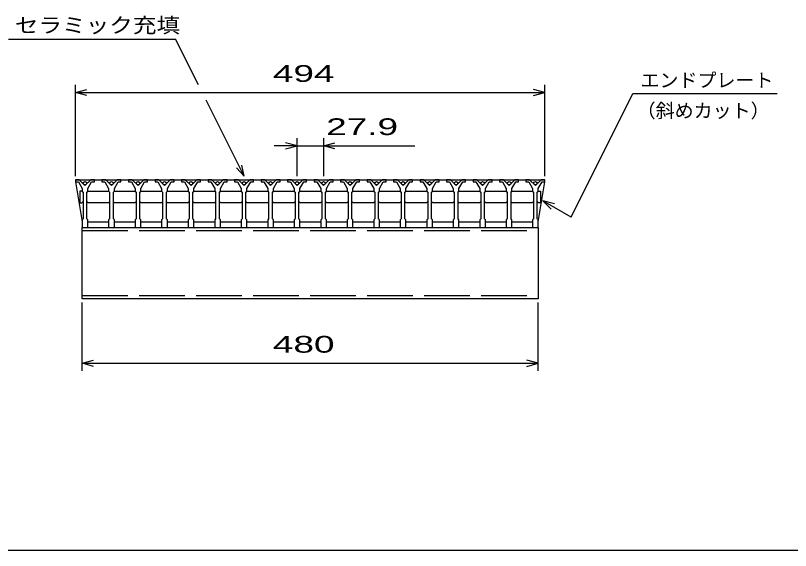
# Model space of a CAD drawing. Units: millimetres, scale not verified. Extents: x -1456 to 1385, y -1026 to 843.
# Drawn here: x -1047 to -231, y -917 to -354 of the extents above; entities that cross this region are included whole.
import ezdxf
from ezdxf.enums import TextEntityAlignment as Align

# ---------------------------------------------------------------- set-up
doc = ezdxf.new("R2010")
doc.units = ezdxf.units.MM
doc.header["$LTSCALE"] = 8
doc.linetypes.add('DASHED', pattern=[7.5, 6, -1.5])
for name, color, linetype, lineweight in [('0_2', 150, 'Continuous', 25), ('16', 3, 'Continuous', 25), ('22', 2, 'Continuous', 25)]:
    doc.layers.add(name, color=color, linetype=linetype, lineweight=lineweight)
doc.styles.add('ベクトル', font='')
doc.styles.get('ベクトル').set_extended_font_data('ベクトル')

msp = doc.modelspace()

# ---------------------------------------------------------------- linework, layer by layer
at = {"layer": '0_2'}
msp.add_line((1384.8, -917.2), (-1383.2, -917.2), dxfattribs=at)
at = {"layer": '16'}
for p, q in [((-983.8, -527.2), (-983.8, -529.2)), ((-979.8, -527.2), (-983.8, -527.2)), ((-983.8, -527.2), (-489.8, -527.2)), ((-983.8, -527.2), (-983.8, -529.2)), ((-983.8, -529.2), (-980.8, -529.2)), ((-983.8, -529.2), (-976.8, -571.2)), ((-980.8, -529.2), (-976.8, -536.2)), ((-973.8, -533.2), (-979.8, -527.2)), ((-967.8, -527.2), (-973.8, -533.2)), ((-970.8, -536.2), (-966.8, -529.2)), ((-963.8, -527.2), (-967.8, -527.2)), ((-966.8, -529.2), (-963.8, -529.2)), ((-963.8, -529.2), (-963.8, -527.2)), ((-955.9, -527.2), (-955.9, -529.2)), ((-951.9, -527.2), (-955.9, -527.2)), ((-955.9, -529.2), (-952.9, -529.2)), ((-952.9, -529.2), (-948.9, -536.2)), ((-945.9, -533.2), (-951.9, -527.2)), ((-939.9, -527.2), (-945.9, -533.2)), ((-942.9, -536.2), (-938.9, -529.2)), ((-935.9, -527.2), (-939.9, -527.2)), ((-938.9, -529.2), (-935.9, -529.2)), ((-935.9, -529.2), (-935.9, -527.2)), ((-928, -527.2), (-928, -529.2)), ((-924, -527.2), (-928, -527.2)), ((-928, -529.2), (-925, -529.2)), ((-925, -529.2), (-921, -536.2)), ((-918, -533.2), (-924, -527.2)), ((-912, -527.2), (-918, -533.2)), ((-915, -536.2), (-911, -529.2)), ((-908, -527.2), (-912, -527.2)), ((-911, -529.2), (-908, -529.2)), ((-908, -529.2), (-908, -527.2)), ((-900.1, -527.2), (-900.1, -529.2)), ((-896.1, -527.2), (-900.1, -527.2)), ((-900.1, -529.2), (-897.1, -529.2)), ((-897.1, -529.2), (-893.1, -536.2)), ((-890.1, -533.2), (-896.1, -527.2)), ((-884.1, -527.2), (-890.1, -533.2)), ((-887.1, -536.2), (-883.1, -529.2)), ((-880.1, -527.2), (-884.1, -527.2)), ((-883.1, -529.2), (-880.1, -529.2)), ((-880.1, -529.2), (-880.1, -527.2)), ((-872.2, -527.2), (-872.2, -529.2)), ((-868.2, -527.2), (-872.2, -527.2)), ((-872.2, -529.2), (-869.2, -529.2)), ((-869.2, -529.2), (-865.2, -536.2)), ((-862.2, -533.2), (-868.2, -527.2)), ((-856.2, -527.2), (-862.2, -533.2)), ((-859.2, -536.2), (-855.2, -529.2)), ((-852.2, -527.2), (-856.2, -527.2)), ((-855.2, -529.2), (-852.2, -529.2)), ((-852.2, -529.2), (-852.2, -527.2)), ((-844.3, -527.2), (-844.3, -529.2)), ((-840.3, -527.2), (-844.3, -527.2)), ((-844.3, -529.2), (-841.3, -529.2)), ((-841.3, -529.2), (-837.3, -536.2)), ((-834.3, -533.2), (-840.3, -527.2)), ((-828.3, -527.2), (-834.3, -533.2)), ((-831.3, -536.2), (-827.3, -529.2)), ((-824.3, -527.2), (-828.3, -527.2)), ((-827.3, -529.2), (-824.3, -529.2)), ((-824.3, -529.2), (-824.3, -527.2)), ((-816.4, -527.2), (-816.4, -529.2)), ((-812.4, -527.2), (-816.4, -527.2)), ((-816.4, -529.2), (-813.4, -529.2)), ((-813.4, -529.2), (-809.4, -536.2)), ((-806.4, -533.2), (-812.4, -527.2)), ((-800.4, -527.2), (-806.4, -533.2)), ((-803.4, -536.2), (-799.4, -529.2)), ((-796.4, -527.2), (-800.4, -527.2)), ((-799.4, -529.2), (-796.4, -529.2)), ((-796.4, -529.2), (-796.4, -527.2)), ((-788.5, -527.2), (-788.5, -529.2)), ((-784.5, -527.2), (-788.5, -527.2)), ((-788.5, -529.2), (-785.5, -529.2)), ((-785.5, -529.2), (-781.5, -536.2)), ((-778.5, -533.2), (-784.5, -527.2)), ((-772.5, -527.2), (-778.5, -533.2)), ((-775.5, -536.2), (-771.5, -529.2)), ((-768.5, -527.2), (-772.5, -527.2)), ((-771.5, -529.2), (-768.5, -529.2)), ((-768.5, -529.2), (-768.5, -527.2)), ((-760.6, -527.2), (-760.6, -529.2)), ((-756.6, -527.2), (-760.6, -527.2)), ((-760.6, -529.2), (-757.6, -529.2)), ((-757.6, -529.2), (-753.6, -536.2)), ((-750.6, -533.2), (-756.6, -527.2)), ((-744.6, -527.2), (-750.6, -533.2)), ((-747.6, -536.2), (-743.6, -529.2)), ((-740.6, -527.2), (-744.6, -527.2)), ((-743.6, -529.2), (-740.6, -529.2)), ((-740.6, -529.2), (-740.6, -527.2)), ((-732.7, -527.2), (-732.7, -529.2)), ((-728.7, -527.2), (-732.7, -527.2)), ((-732.7, -529.2), (-729.7, -529.2)), ((-729.7, -529.2), (-725.7, -536.2)), ((-722.7, -533.2), (-728.7, -527.2)), ((-716.7, -527.2), (-722.7, -533.2)), ((-719.7, -536.2), (-715.7, -529.2)), ((-712.7, -527.2), (-716.7, -527.2)), ((-715.7, -529.2), (-712.7, -529.2)), ((-712.7, -529.2), (-712.7, -527.2)), ((-704.8, -527.2), (-704.8, -529.2)), ((-700.8, -527.2), (-704.8, -527.2)), ((-704.8, -529.2), (-701.8, -529.2)), ((-701.8, -529.2), (-697.8, -536.2)), ((-694.8, -533.2), (-700.8, -527.2)), ((-688.8, -527.2), (-694.8, -533.2)), ((-691.8, -536.2), (-687.8, -529.2)), ((-684.8, -527.2), (-688.8, -527.2)), ((-687.8, -529.2), (-684.8, -529.2)), ((-684.8, -529.2), (-684.8, -527.2)), ((-676.9, -527.2), (-676.9, -529.2)), ((-672.9, -527.2), (-676.9, -527.2)), ((-676.9, -529.2), (-673.9, -529.2)), ((-673.9, -529.2), (-669.9, -536.2)), ((-666.9, -533.2), (-672.9, -527.2)), ((-660.9, -527.2), (-666.9, -533.2)), ((-663.9, -536.2), (-659.9, -529.2)), ((-656.9, -527.2), (-660.9, -527.2)), ((-659.9, -529.2), (-656.9, -529.2)), ((-656.9, -529.2), (-656.9, -527.2)), ((-649, -527.2), (-649, -529.2)), ((-645, -527.2), (-649, -527.2)), ((-649, -529.2), (-646, -529.2)), ((-646, -529.2), (-642, -536.2)), ((-639, -533.2), (-645, -527.2)), ((-633, -527.2), (-639, -533.2)), ((-636, -536.2), (-632, -529.2)), ((-629, -527.2), (-633, -527.2)), ((-632, -529.2), (-629, -529.2)), ((-629, -529.2), (-629, -527.2)), ((-621.1, -527.2), (-621.1, -529.2)), ((-617.1, -527.2), (-621.1, -527.2)), ((-621.1, -529.2), (-618.1, -529.2)), ((-618.1, -529.2), (-614.1, -536.2)), ((-611.1, -533.2), (-617.1, -527.2)), ((-605.1, -527.2), (-611.1, -533.2)), ((-608.1, -536.2), (-604.1, -529.2)), ((-601.1, -527.2), (-605.1, -527.2)), ((-604.1, -529.2), (-601.1, -529.2)), ((-601.1, -529.2), (-601.1, -527.2)), ((-593.2, -527.2), (-593.2, -529.2)), ((-589.2, -527.2), (-593.2, -527.2)), ((-593.2, -529.2), (-590.2, -529.2)), ((-590.2, -529.2), (-586.2, -536.2)), ((-583.2, -533.2), (-589.2, -527.2)), ((-577.2, -527.2), (-583.2, -533.2)), ((-580.2, -536.2), (-576.2, -529.2)), ((-573.2, -527.2), (-577.2, -527.2)), ((-576.2, -529.2), (-573.2, -529.2)), ((-573.2, -529.2), (-573.2, -527.2)), ((-565.3, -527.2), (-565.3, -529.2)), ((-561.3, -527.2), (-565.3, -527.2)), ((-565.3, -529.2), (-562.3, -529.2)), ((-562.3, -529.2), (-558.3, -536.2)), ((-555.3, -533.2), (-561.3, -527.2)), ((-549.3, -527.2), (-555.3, -533.2)), ((-552.3, -536.2), (-548.3, -529.2)), ((-545.3, -527.2), (-549.3, -527.2)), ((-548.3, -529.2), (-545.3, -529.2)), ((-545.3, -529.2), (-545.3, -527.2)), ((-537.4, -527.2), (-537.4, -529.2)), ((-533.4, -527.2), (-537.4, -527.2)), ((-537.4, -529.2), (-534.4, -529.2)), ((-534.4, -529.2), (-530.4, -536.2)), ((-527.4, -533.2), (-533.4, -527.2)), ((-521.4, -527.2), (-527.4, -533.2)), ((-524.4, -536.2), (-520.4, -529.2)), ((-517.4, -527.2), (-521.4, -527.2)), ((-520.4, -529.2), (-517.4, -529.2)), ((-517.4, -529.2), (-517.4, -527.2)), ((-509.8, -527.2), (-509.8, -529.2)), ((-505.8, -527.2), (-509.8, -527.2)), ((-509.8, -529.2), (-506.8, -529.2)), ((-506.8, -529.2), (-502.8, -536.2)), ((-499.8, -533.2), (-505.8, -527.2)), ((-493.8, -527.2), (-499.8, -533.2)), ((-496.8, -536.2), (-492.8, -529.2)), ((-496.8, -571.2), (-489.8, -529.2)), ((-489.8, -527.2), (-493.8, -527.2)), ((-492.8, -529.2), (-489.8, -529.2)), ((-489.8, -529.2), (-489.8, -527.2)), ((-976.8, -536.2), (-976.8, -539.2)), ((-970.8, -539.2), (-970.8, -536.2)), ((-948.9, -536.2), (-948.9, -539.2)), ((-942.9, -539.2), (-942.9, -536.2)), ((-921, -536.2), (-921, -539.2)), ((-915, -539.2), (-915, -536.2)), ((-893.1, -536.2), (-893.1, -539.2)), ((-887.1, -539.2), (-887.1, -536.2)), ((-865.2, -536.2), (-865.2, -539.2)), ((-859.2, -539.2), (-859.2, -536.2)), ((-837.3, -536.2), (-837.3, -539.2)), ((-831.3, -539.2), (-831.3, -536.2)), ((-809.4, -536.2), (-809.4, -539.2)), ((-803.4, -539.2), (-803.4, -536.2)), ((-781.5, -536.2), (-781.5, -539.2)), ((-775.5, -539.2), (-775.5, -536.2)), ((-753.6, -536.2), (-753.6, -539.2)), ((-747.6, -539.2), (-747.6, -536.2)), ((-725.7, -536.2), (-725.7, -539.2)), ((-719.7, -539.2), (-719.7, -536.2)), ((-697.8, -536.2), (-697.8, -539.2)), ((-691.8, -539.2), (-691.8, -536.2)), ((-669.9, -536.2), (-669.9, -539.2)), ((-663.9, -539.2), (-663.9, -536.2)), ((-642, -536.2), (-642, -539.2)), ((-636, -539.2), (-636, -536.2)), ((-614.1, -536.2), (-614.1, -539.2)), ((-608.1, -539.2), (-608.1, -536.2)), ((-586.2, -536.2), (-586.2, -539.2)), ((-580.2, -539.2), (-580.2, -536.2)), ((-558.3, -536.2), (-558.3, -539.2)), ((-552.3, -539.2), (-552.3, -536.2)), ((-530.4, -536.2), (-530.4, -539.2)), ((-524.4, -539.2), (-524.4, -536.2)), ((-502.8, -536.2), (-502.8, -539.2)), ((-496.8, -539.2), (-496.8, -536.2)), ((-977.05, -539.2), (-979.05, -539.2)), ((-979.05, -539.2), (-979.05, -551.2)), ((-976.05, -540.2), (-977.05, -539.2)), ((-976.8, -539.2), (-975.8, -540.2)), ((-975.8, -540.2), (-975.8, -568.2)), ((-971.8, -540.2), (-970.8, -539.2)), ((-971.8, -568.2), (-971.8, -540.2)), ((-971.55, -540.2), (-970.55, -539.2)), ((-970.55, -539.2), (-949.15, -539.2)), ((-949.15, -539.2), (-948.15, -540.2)), ((-948.9, -539.2), (-947.9, -540.2)), ((-947.9, -540.2), (-947.9, -568.2)), ((-943.9, -540.2), (-942.9, -539.2)), ((-943.9, -568.2), (-943.9, -540.2)), ((-943.65, -540.2), (-942.65, -539.2)), ((-942.65, -539.2), (-921.25, -539.2)), ((-921.25, -539.2), (-920.25, -540.2)), ((-921, -539.2), (-920, -540.2)), ((-920, -540.2), (-920, -568.2)), ((-916, -540.2), (-915, -539.2)), ((-916, -568.2), (-916, -540.2)), ((-915.75, -540.2), (-914.75, -539.2)), ((-914.75, -539.2), (-893.35, -539.2)), ((-893.35, -539.2), (-892.35, -540.2)), ((-893.1, -539.2), (-892.1, -540.2)), ((-892.1, -540.2), (-892.1, -568.2)), ((-888.1, -540.2), (-887.1, -539.2)), ((-888.1, -568.2), (-888.1, -540.2)), ((-887.85, -540.2), (-886.85, -539.2)), ((-886.85, -539.2), (-865.45, -539.2)), ((-865.45, -539.2), (-864.45, -540.2)), ((-865.2, -539.2), (-864.2, -540.2)), ((-864.2, -540.2), (-864.2, -568.2)), ((-860.2, -540.2), (-859.2, -539.2)), ((-860.2, -568.2), (-860.2, -540.2)), ((-859.95, -540.2), (-858.95, -539.2)), ((-858.95, -539.2), (-837.55, -539.2)), ((-837.55, -539.2), (-836.55, -540.2)), ((-837.3, -539.2), (-836.3, -540.2)), ((-836.3, -540.2), (-836.3, -568.2)), ((-832.3, -540.2), (-831.3, -539.2)), ((-832.3, -568.2), (-832.3, -540.2)), ((-832.05, -540.2), (-831.05, -539.2)), ((-831.05, -539.2), (-809.65, -539.2)), ((-809.65, -539.2), (-808.65, -540.2)), ((-809.4, -539.2), (-808.4, -540.2)), ((-808.4, -540.2), (-808.4, -568.2)), ((-804.4, -540.2), (-803.4, -539.2)), ((-804.4, -568.2), (-804.4, -540.2)), ((-804.15, -540.2), (-803.15, -539.2)), ((-803.15, -539.2), (-781.75, -539.2)), ((-781.75, -539.2), (-780.75, -540.2)), ((-781.5, -539.2), (-780.5, -540.2)), ((-780.5, -540.2), (-780.5, -568.2)), ((-776.5, -540.2), (-775.5, -539.2)), ((-776.5, -568.2), (-776.5, -540.2)), ((-776.25, -540.2), (-775.25, -539.2)), ((-775.25, -539.2), (-753.85, -539.2)), ((-753.85, -539.2), (-752.85, -540.2)), ((-753.6, -539.2), (-752.6, -540.2)), ((-752.6, -540.2), (-752.6, -568.2)), ((-748.6, -540.2), (-747.6, -539.2)), ((-748.6, -568.2), (-748.6, -540.2)), ((-748.35, -540.2), (-747.35, -539.2)), ((-747.35, -539.2), (-725.95, -539.2)), ((-725.95, -539.2), (-724.95, -540.2)), ((-725.7, -539.2), (-724.7, -540.2)), ((-724.7, -540.2), (-724.7, -568.2)), ((-720.7, -540.2), (-719.7, -539.2)), ((-720.7, -568.2), (-720.7, -540.2)), ((-720.45, -540.2), (-719.45, -539.2)), ((-719.45, -539.2), (-698.05, -539.2)), ((-698.05, -539.2), (-697.05, -540.2)), ((-697.8, -539.2), (-696.8, -540.2)), ((-696.8, -540.2), (-696.8, -568.2)), ((-692.8, -540.2), (-691.8, -539.2)), ((-692.8, -568.2), (-692.8, -540.2)), ((-692.55, -540.2), (-691.55, -539.2)), ((-691.55, -539.2), (-670.15, -539.2)), ((-670.15, -539.2), (-669.15, -540.2)), ((-669.9, -539.2), (-668.9, -540.2)), ((-668.9, -540.2), (-668.9, -568.2)), ((-664.9, -540.2), (-663.9, -539.2)), ((-664.9, -568.2), (-664.9, -540.2)), ((-664.65, -540.2), (-663.65, -539.2)), ((-663.65, -539.2), (-642.25, -539.2)), ((-642.25, -539.2), (-641.25, -540.2)), ((-642, -539.2), (-641, -540.2)), ((-641, -540.2), (-641, -568.2)), ((-637, -540.2), (-636, -539.2)), ((-637, -568.2), (-637, -540.2)), ((-636.75, -540.2), (-635.75, -539.2)), ((-635.75, -539.2), (-614.35, -539.2)), ((-614.35, -539.2), (-613.35, -540.2)), ((-614.1, -539.2), (-613.1, -540.2)), ((-613.1, -540.2), (-613.1, -568.2)), ((-609.1, -540.2), (-608.1, -539.2)), ((-609.1, -568.2), (-609.1, -540.2)), ((-608.85, -540.2), (-607.85, -539.2)), ((-607.85, -539.2), (-586.45, -539.2)), ((-586.45, -539.2), (-585.45, -540.2)), ((-586.2, -539.2), (-585.2, -540.2)), ((-585.2, -540.2), (-585.2, -568.2)), ((-581.2, -540.2), (-580.2, -539.2)), ((-581.2, -568.2), (-581.2, -540.2)), ((-580.95, -540.2), (-579.95, -539.2)), ((-579.95, -539.2), (-558.55, -539.2)), ((-558.55, -539.2), (-557.55, -540.2)), ((-558.3, -539.2), (-557.3, -540.2)), ((-557.3, -540.2), (-557.3, -568.2)), ((-553.3, -540.2), (-552.3, -539.2)), ((-553.3, -568.2), (-553.3, -540.2)), ((-553.05, -540.2), (-552.05, -539.2)), ((-552.05, -539.2), (-530.65, -539.2)), ((-530.65, -539.2), (-529.65, -540.2)), ((-530.4, -539.2), (-529.4, -540.2)), ((-529.4, -540.2), (-529.4, -568.2)), ((-525.4, -540.2), (-524.4, -539.2)), ((-525.4, -568.2), (-525.4, -540.2)), ((-525.15, -540.2), (-524.15, -539.2)), ((-524.15, -539.2), (-503.05, -539.2)), ((-503.05, -539.2), (-502.05, -540.2)), ((-502.8, -539.2), (-501.8, -540.2)), ((-501.8, -540.2), (-501.8, -568.2)), ((-497.8, -540.2), (-496.8, -539.2)), ((-497.8, -568.2), (-497.8, -540.2)), ((-497.55, -540.2), (-496.55, -539.2)), ((-496.55, -539.2), (-494.55, -539.2)), ((-494.55, -539.2), (-494.55, -551.2)), ((-979.05, -551.2), (-977.05, -551.2)), ((-977.05, -551.2), (-976.05, -550.2)), ((-970.55, -551.2), (-971.55, -550.2)), ((-949.15, -551.2), (-970.55, -551.2)), ((-948.15, -550.2), (-949.15, -551.2)), ((-942.65, -551.2), (-943.65, -550.2)), ((-921.25, -551.2), (-942.65, -551.2)), ((-920.25, -550.2), (-921.25, -551.2)), ((-914.75, -551.2), (-915.75, -550.2)), ((-893.35, -551.2), (-914.75, -551.2)), ((-892.35, -550.2), (-893.35, -551.2)), ((-886.85, -551.2), (-887.85, -550.2)), ((-865.45, -551.2), (-886.85, -551.2)), ((-864.45, -550.2), (-865.45, -551.2)), ((-858.95, -551.2), (-859.95, -550.2)), ((-837.55, -551.2), (-858.95, -551.2)), ((-836.55, -550.2), (-837.55, -551.2)), ((-831.05, -551.2), (-832.05, -550.2)), ((-809.65, -551.2), (-831.05, -551.2)), ((-808.65, -550.2), (-809.65, -551.2)), ((-803.15, -551.2), (-804.15, -550.2)), ((-781.75, -551.2), (-803.15, -551.2)), ((-780.75, -550.2), (-781.75, -551.2)), ((-775.25, -551.2), (-776.25, -550.2)), ((-753.85, -551.2), (-775.25, -551.2)), ((-752.85, -550.2), (-753.85, -551.2)), ((-747.35, -551.2), (-748.35, -550.2)), ((-725.95, -551.2), (-747.35, -551.2)), ((-724.95, -550.2), (-725.95, -551.2)), ((-719.45, -551.2), (-720.45, -550.2)), ((-698.05, -551.2), (-719.45, -551.2)), ((-697.05, -550.2), (-698.05, -551.2)), ((-691.55, -551.2), (-692.55, -550.2)), ((-670.15, -551.2), (-691.55, -551.2)), ((-669.15, -550.2), (-670.15, -551.2)), ((-663.65, -551.2), (-664.65, -550.2)), ((-642.25, -551.2), (-663.65, -551.2)), ((-641.25, -550.2), (-642.25, -551.2)), ((-635.75, -551.2), (-636.75, -550.2)), ((-614.35, -551.2), (-635.75, -551.2)), ((-613.35, -550.2), (-614.35, -551.2)), ((-607.85, -551.2), (-608.85, -550.2)), ((-586.45, -551.2), (-607.85, -551.2)), ((-585.45, -550.2), (-586.45, -551.2)), ((-579.95, -551.2), (-580.95, -550.2)), ((-558.55, -551.2), (-579.95, -551.2)), ((-557.55, -550.2), (-558.55, -551.2)), ((-552.05, -551.2), (-553.05, -550.2)), ((-530.65, -551.2), (-552.05, -551.2)), ((-529.65, -550.2), (-530.65, -551.2)), ((-524.15, -551.2), (-525.15, -550.2)), ((-503.05, -551.2), (-524.15, -551.2)), ((-502.05, -550.2), (-503.05, -551.2)), ((-496.55, -551.2), (-497.55, -550.2)), ((-494.55, -551.2), (-496.55, -551.2)), ((-975.8, -568.2), (-976.8, -569.2)), ((-976.8, -569.2), (-976.8, -577.2)), ((-970.8, -569.2), (-971.8, -568.2)), ((-970.8, -577.2), (-970.8, -569.2)), ((-947.9, -568.2), (-948.9, -569.2)), ((-948.9, -569.2), (-948.9, -577.2)), ((-942.9, -569.2), (-943.9, -568.2)), ((-942.9, -577.2), (-942.9, -569.2)), ((-920, -568.2), (-921, -569.2)), ((-921, -569.2), (-921, -577.2)), ((-915, -569.2), (-916, -568.2)), ((-915, -577.2), (-915, -569.2)), ((-892.1, -568.2), (-893.1, -569.2)), ((-893.1, -569.2), (-893.1, -577.2)), ((-887.1, -569.2), (-888.1, -568.2)), ((-887.1, -577.2), (-887.1, -569.2)), ((-864.2, -568.2), (-865.2, -569.2)), ((-865.2, -569.2), (-865.2, -577.2)), ((-859.2, -569.2), (-860.2, -568.2)), ((-859.2, -577.2), (-859.2, -569.2)), ((-836.3, -568.2), (-837.3, -569.2)), ((-837.3, -569.2), (-837.3, -577.2)), ((-831.3, -569.2), (-832.3, -568.2)), ((-831.3, -577.2), (-831.3, -569.2)), ((-808.4, -568.2), (-809.4, -569.2)), ((-809.4, -569.2), (-809.4, -577.2)), ((-803.4, -569.2), (-804.4, -568.2)), ((-803.4, -577.2), (-803.4, -569.2)), ((-780.5, -568.2), (-781.5, -569.2)), ((-781.5, -569.2), (-781.5, -577.2)), ((-775.5, -569.2), (-776.5, -568.2)), ((-775.5, -577.2), (-775.5, -569.2)), ((-752.6, -568.2), (-753.6, -569.2)), ((-753.6, -569.2), (-753.6, -577.2)), ((-747.6, -569.2), (-748.6, -568.2)), ((-747.6, -577.2), (-747.6, -569.2)), ((-724.7, -568.2), (-725.7, -569.2)), ((-725.7, -569.2), (-725.7, -577.2)), ((-719.7, -569.2), (-720.7, -568.2)), ((-719.7, -577.2), (-719.7, -569.2)), ((-696.8, -568.2), (-697.8, -569.2)), ((-697.8, -569.2), (-697.8, -577.2)), ((-691.8, -569.2), (-692.8, -568.2)), ((-691.8, -577.2), (-691.8, -569.2)), ((-668.9, -568.2), (-669.9, -569.2)), ((-669.9, -569.2), (-669.9, -577.2)), ((-663.9, -569.2), (-664.9, -568.2)), ((-663.9, -577.2), (-663.9, -569.2)), ((-641, -568.2), (-642, -569.2)), ((-642, -569.2), (-642, -577.2)), ((-636, -569.2), (-637, -568.2)), ((-636, -577.2), (-636, -569.2)), ((-613.1, -568.2), (-614.1, -569.2)), ((-614.1, -569.2), (-614.1, -577.2)), ((-608.1, -569.2), (-609.1, -568.2)), ((-608.1, -577.2), (-608.1, -569.2)), ((-585.2, -568.2), (-586.2, -569.2)), ((-586.2, -569.2), (-586.2, -577.2)), ((-580.2, -569.2), (-581.2, -568.2)), ((-580.2, -577.2), (-580.2, -569.2)), ((-557.3, -568.2), (-558.3, -569.2)), ((-558.3, -569.2), (-558.3, -577.2)), ((-552.3, -569.2), (-553.3, -568.2)), ((-552.3, -577.2), (-552.3, -569.2)), ((-529.4, -568.2), (-530.4, -569.2)), ((-530.4, -569.2), (-530.4, -577.2)), ((-524.4, -569.2), (-525.4, -568.2)), ((-524.4, -577.2), (-524.4, -569.2)), ((-501.8, -568.2), (-502.8, -569.2)), ((-502.8, -569.2), (-502.8, -577.2)), ((-496.8, -569.2), (-497.8, -568.2)), ((-496.8, -577.2), (-496.8, -569.2)), ((-976.8, -577.2), (-970.8, -577.2)), ((-976.8, -577.2), (-496.8, -577.2)), ((-976.8, -652.2), (-976.8, -577.2)), ((-970.8, -571.2), (-948.9, -571.2)), ((-948.9, -577.2), (-942.9, -577.2)), ((-942.9, -571.2), (-921, -571.2)), ((-921, -577.2), (-915, -577.2)), ((-915, -571.2), (-893.1, -571.2)), ((-893.1, -577.2), (-887.1, -577.2)), ((-887.1, -571.2), (-865.2, -571.2)), ((-865.2, -577.2), (-859.2, -577.2)), ((-859.2, -571.2), (-837.3, -571.2)), ((-837.3, -577.2), (-831.3, -577.2)), ((-831.3, -571.2), (-809.4, -571.2)), ((-809.4, -577.2), (-803.4, -577.2)), ((-803.4, -571.2), (-781.5, -571.2)), ((-781.5, -577.2), (-775.5, -577.2)), ((-775.5, -571.2), (-753.6, -571.2)), ((-753.6, -577.2), (-747.6, -577.2)), ((-747.6, -571.2), (-725.7, -571.2)), ((-725.7, -577.2), (-719.7, -577.2)), ((-719.7, -571.2), (-697.8, -571.2)), ((-697.8, -577.2), (-691.8, -577.2)), ((-691.8, -571.2), (-669.9, -571.2)), ((-669.9, -577.2), (-663.9, -577.2)), ((-663.9, -571.2), (-642, -571.2)), ((-642, -577.2), (-636, -577.2)), ((-636, -571.2), (-614.1, -571.2)), ((-614.1, -577.2), (-608.1, -577.2)), ((-608.1, -571.2), (-586.2, -571.2)), ((-586.2, -577.2), (-580.2, -577.2)), ((-580.2, -571.2), (-558.3, -571.2)), ((-558.3, -577.2), (-552.3, -577.2)), ((-552.3, -571.2), (-530.4, -571.2)), ((-530.4, -577.2), (-524.4, -577.2)), ((-524.4, -571.2), (-502.8, -571.2)), ((-502.8, -577.2), (-496.8, -577.2)), ((-496.8, -577.2), (-496.8, -652.2)), ((-496.8, -652.2), (-976.8, -652.2))]:
    msp.add_line(p, q, dxfattribs=at)
at = {"layer": '16', "linetype": 'DASHED'}
for p, q in [((-976.8, -580.4), (-496.8, -580.4)), ((-976.8, -649), (-496.8, -649))]:
    msp.add_line(p, q, dxfattribs=at)
at = {"layer": '16'}
for centre in [(-973.8, -530.7), (-945.9, -530.7), (-918, -530.7), (-890.1, -530.7), (-862.2, -530.7), (-834.3, -530.7), (-806.4, -530.7), (-778.5, -530.7), (-750.6, -530.7), (-722.7, -530.7), (-694.8, -530.7), (-666.9, -530.7), (-639, -530.7), (-611.1, -530.7), (-583.2, -530.7), (-555.3, -530.7), (-527.4, -530.7), (-499.8, -530.7)]:
    msp.add_circle(centre, 1.8, dxfattribs=at)
at = {"layer": '22', "color": 4}
for p, q in [((-1054.4, -379.2), (-878.4, -379.2)), ((-854.4, -427.2), (-878.4, -379.2)), ((-983.8, -523.2), (-983.8, -427.2)), ((-983.8, -435.2), (-971.8, -432)), ((-489.8, -435.2), (-501.8, -432)), ((-489.8, -523.2), (-489.8, -427.2)), ((-971.8, -438.4), (-983.8, -435.2)), ((-983.8, -435.2), (-489.8, -435.2)), ((-501.8, -438.4), (-489.8, -435.2)), ((-462.2, -566.32), (-397.2, -436.32)), ((-397.2, -436.32), (-245.2, -436.32)), ((-806.4, -523.2), (-846.4, -443.2)), ((-750.6, -491.2), (-762.6, -488)), ((-750.6, -523.2), (-750.6, -483.2)), ((-722.7, -483.2), (-722.7, -523.2)), ((-722.7, -491.2), (-710.7, -488)), ((-750.6, -491.2), (-774.6, -491.2)), ((-762.6, -494.4), (-750.6, -491.2)), ((-750.6, -491.2), (-722.7, -491.2)), ((-710.7, -494.4), (-722.7, -491.2)), ((-722.7, -491.2), (-626.7, -491.2)), ((-806.4, -523.2), (-808.8, -511.52)), ((-806.4, -523.2), (-814.4, -514.4)), ((-479.8, -552.4), (-491.8, -549.2)), ((-483, -558), (-491.8, -549.2)), ((-462.2, -566.32), (-491.8, -549.2)), ((-976.8, -728.2), (-976.8, -656.2)), ((-496.8, -728.2), (-496.8, -656.2)), ((-976.8, -720.2), (-964.8, -717)), ((-496.8, -720.2), (-508.8, -717)), ((-964.8, -723.4), (-976.8, -720.2)), ((-976.8, -720.2), (-496.8, -720.2)), ((-508.8, -723.4), (-496.8, -720.2))]:
    msp.add_line(p, q, dxfattribs=at)

# ---------------------------------------------------------------- texts
at = {"layer": '22', "style": 'ベクトル'}
for s, height, width, p in [('セラミック充填', 15.84, 1.15, (-1047.6, -364.4)), (' 494 ', 17.6, 1.65, (-786.8, -415.2)), (' 27.9 ', 17.6, 1.65, (-730.7, -471.2)), (' 480 ', 17.6, 1.65, (-786.8, -700.2))]:
    msp.add_text(s, height=height, dxfattribs=dict(at, width=width)).set_placement(p, align=Align.MIDDLE_LEFT)
for s, p in [('エンドプレート', (-389.2, -422.32)), ('（斜めカット）', (-393.2, -454.32))]:
    msp.add_text(s, height=14.66, dxfattribs=at).set_placement(p, align=Align.MIDDLE_LEFT)

doc.saveas('drawing.dxf')
